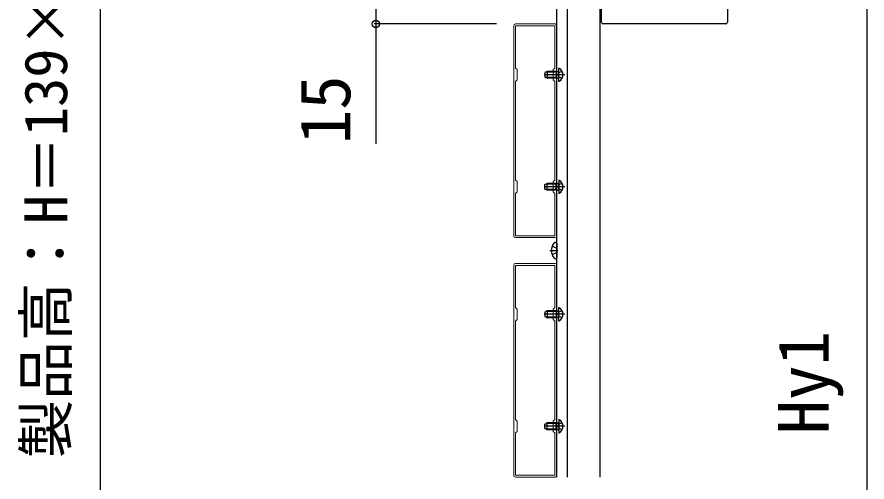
# Model space of a CAD drawing. Units: millimetres, scale not verified. Extents: x -1750 to 1750, y -2608 to 2592.
# Drawn here: x -373.2 to 120, y 537.7 to 807.6 of the extents above; entities that cross this region are included whole.
import ezdxf
from ezdxf.enums import TextEntityAlignment as Align

# ---------------------------------------------------------------- set-up
doc = ezdxf.new("R2010")
doc.units = ezdxf.units.MM
doc.header["$LTSCALE"] = 14
doc.layers.add('0-3_YKK_11', color=7, linetype='Continuous', lineweight=18)
for name, color, linetype in [('0-4_YKK_12', 2, 'Continuous'), ('0-5_YKK_13', 4, 'Continuous'), ('0-6_YKK_D', 6, 'Continuous')]:
    doc.layers.add(name, color=color, linetype=linetype)
doc.styles.add('ＭＳ ゴシック', font='')
doc.styles.get('ＭＳ ゴシック').set_extended_font_data('MS Gothic')

msp = doc.modelspace()

# ---------------------------------------------------------------- linework, layer by layer
at = {"layer": '0-3_YKK_11'}
for p, q in [((-85, 802.51), (-85, 680.51)), ((-61, 803.51), (-84, 803.51)), ((-60, 680.51), (-60, 802.51)), ((-84, 679.51), (-61, 679.51)), ((-85, 663.51), (-85, 541.51)), ((-61, 664.51), (-84, 664.51)), ((-60, 541.51), (-60, 663.51)), ((-84, 540.51), (-61, 540.51))]:
    msp.add_line(p, q, dxfattribs=at)
for points in [[(-83.9, 770.11), (-83.9, 712.91), (-83, 712.01), (-83, 706.01), (-83.9, 705.11), (-83.9, 680.61), (-61.1, 680.61), (-61.1, 705.11), (-62, 706.01), (-62, 712.01), (-61.1, 712.91), (-61.1, 770.11), (-62, 771.01), (-62, 777.01), (-61.1, 777.91), (-61.1, 802.41), (-83.9, 802.41), (-83.9, 777.91), (-83, 777.01), (-83, 771.01)], [(-83.9, 631.11), (-83.9, 573.91), (-83, 573.01), (-83, 567.01), (-83.9, 566.11), (-83.9, 541.61), (-61.1, 541.61), (-61.1, 566.11), (-62, 567.01), (-62, 573.01), (-61.1, 573.91), (-61.1, 631.11), (-62, 632.01), (-62, 638.01), (-61.1, 638.91), (-61.1, 663.41), (-83.9, 663.41), (-83.9, 638.91), (-83, 638.01), (-83, 632.01)]]:
    msp.add_lwpolyline(points, close=True, dxfattribs=at)
for centre, start, end in [((-84, 802.51), 90, 180), ((-61, 802.51), 0, 90), ((-84, 680.51), 180, 270), ((-61, 680.51), 270, 0), ((-84, 663.51), 90, 180), ((-61, 663.51), 0, 90), ((-84, 541.51), 180, 270), ((-61, 541.51), 270, 0)]:
    msp.add_arc(centre, 1, start, end, dxfattribs=at)
at = {"layer": '0-4_YKK_12'}
for p, q in [((-60, 540.51), (-60, 1220.51)), ((-54, 1220.51), (-54, 540.51)), ((-35, 1220.51), (-35, 540.51))]:
    msp.add_line(p, q, dxfattribs=at)
at = {"layer": '0-5_YKK_13'}
for p, q in [((-34, 804.51), (-34, 819.51)), ((39, 819.51), (39, 804.51)), ((38, 803.51), (-33, 803.51)), ((-65.5, 776.01), (-66.9, 775.31)), ((-66.9, 775.31), (-66.9, 772.71)), ((-60.3, 775.63), (-66.26, 775.63)), ((-60.3, 776.01), (-65.5, 776.01)), ((-65.5, 776.01), (-65.5, 772.01)), ((-60.3, 776.01), (-60.3, 772.01)), ((-60.3, 776.01), (-59.49, 775.86)), ((-60.3, 775.63), (-59.28, 775.87)), ((-59.36, 774.01), (-58.75, 775.15)), ((-58.9, 770.41), (-58.9, 777.6)), ((-56.93, 776.06), (-58.75, 775.15)), ((-55.4, 774.01), (-67.39, 774.01)), ((-66.9, 772.71), (-65.5, 772.01)), ((-60.3, 772.39), (-66.26, 772.39)), ((-60.3, 772.01), (-65.5, 772.01)), ((-60.3, 772.39), (-59.28, 772.15)), ((-60.3, 772.01), (-59.49, 772.15)), ((-59.36, 774.01), (-58.75, 772.86)), ((-56.93, 771.96), (-58.75, 772.86)), ((-66.9, 710.31), (-65.5, 711.01)), ((-66.9, 707.71), (-66.9, 710.31)), ((-60.3, 710.63), (-66.26, 710.63)), ((-60.3, 711.01), (-65.5, 711.01)), ((-65.5, 707.01), (-65.5, 711.01)), ((-60.3, 707.01), (-60.3, 711.01)), ((-60.3, 711.01), (-59.49, 710.86)), ((-60.3, 710.63), (-59.28, 710.87)), ((-58.9, 712.6), (-58.9, 705.41)), ((-56.93, 711.06), (-58.75, 710.15)), ((-55.4, 709.01), (-67.39, 709.01)), ((-65.5, 707.01), (-66.9, 707.71)), ((-60.3, 707.39), (-66.26, 707.39)), ((-60.3, 707.01), (-65.5, 707.01)), ((-60.3, 707.39), (-59.28, 707.15)), ((-60.3, 707.01), (-59.49, 707.15)), ((-59.36, 709.01), (-58.75, 710.15)), ((-59.36, 709.01), (-58.75, 707.86)), ((-56.93, 706.96), (-58.75, 707.86)), ((-60.86, 676.74), (-60.7, 676.74)), ((-60, 676.04), (-60, 667.97)), ((-64.1, 672.01), (-59.29, 672.01)), ((-60, 673.13), (-62.66, 674.46)), ((-60, 670.88), (-62.66, 669.56)), ((-60.86, 667.27), (-60.7, 667.27)), ((-65.5, 637.01), (-66.9, 636.31)), ((-66.9, 636.31), (-66.9, 633.71)), ((-60.3, 636.63), (-66.26, 636.63)), ((-60.3, 637.01), (-65.5, 637.01)), ((-65.5, 637.01), (-65.5, 633.01)), ((-60.3, 637.01), (-60.3, 633.01)), ((-60.3, 637.01), (-59.49, 636.86)), ((-60.3, 636.63), (-59.28, 636.87)), ((-58.9, 631.41), (-58.9, 638.6)), ((-56.93, 637.06), (-58.75, 636.15)), ((-55.4, 635.01), (-67.39, 635.01)), ((-66.9, 633.71), (-65.5, 633.01)), ((-60.3, 633.39), (-66.26, 633.39)), ((-60.3, 633.01), (-65.5, 633.01)), ((-60.3, 633.39), (-59.28, 633.15)), ((-60.3, 633.01), (-59.49, 633.15)), ((-59.36, 635.01), (-58.75, 636.15)), ((-59.36, 635.01), (-58.75, 633.86)), ((-56.93, 632.96), (-58.75, 633.86)), ((-58.9, 573.6), (-58.9, 566.41)), ((-55.4, 570.01), (-67.39, 570.01)), ((-66.9, 571.31), (-65.5, 572.01)), ((-66.9, 568.71), (-66.9, 571.31)), ((-65.5, 568.01), (-66.9, 568.71)), ((-60.3, 571.63), (-66.26, 571.63)), ((-60.3, 568.39), (-66.26, 568.39)), ((-60.3, 572.01), (-65.5, 572.01)), ((-65.5, 568.01), (-65.5, 572.01)), ((-60.3, 568.01), (-65.5, 568.01)), ((-60.3, 568.01), (-60.3, 572.01)), ((-60.3, 572.01), (-59.49, 571.86)), ((-60.3, 571.63), (-59.28, 571.87)), ((-60.3, 568.39), (-59.28, 568.15)), ((-60.3, 568.01), (-59.49, 568.15)), ((-59.36, 570.01), (-58.75, 571.15)), ((-59.36, 570.01), (-58.75, 568.86)), ((-56.93, 572.06), (-58.75, 571.15)), ((-56.93, 567.96), (-58.75, 568.86))]:
    msp.add_line(p, q, dxfattribs=at)
for centre, radius, start, end in [((-33, 804.51), 1, 180, 270), ((38, 804.51), 1, 270, 0), ((-59.4, 776.36), 0.5, 259.909, 0), ((-58.75, 777.6), 0.154, 62.719, 180), ((-60.6, 774.01), 4.2, 297.281, 62.719), ((-59.4, 771.66), 0.5, 0, 100.091), ((-58.75, 770.41), 0.154, 180, 297.281), ((-59.4, 711.36), 0.5, 259.909, 0), ((-58.75, 712.6), 0.154, 62.719, 180), ((-60.6, 709.01), 4.2, 297.281, 62.719), ((-59.4, 706.66), 0.5, 0, 100.091), ((-58.75, 705.41), 0.154, 180, 297.281), ((-56.1, 672.01), 7, 140.8765, 180), ((-60.86, 675.88), 0.862, 90, 140.8765), ((-60.7, 676.04), 0.7, 0, 90), ((-56.1, 672.01), 7, 180, 219.1235), ((-60.86, 668.14), 0.862, 219.1235, 270), ((-60.7, 667.97), 0.7, 270, 0), ((-59.4, 637.36), 0.5, 259.909, 0), ((-58.75, 638.6), 0.154, 62.719, 180), ((-60.6, 635.01), 4.2, 297.281, 62.719), ((-59.4, 632.66), 0.5, 0, 100.091), ((-58.75, 631.41), 0.154, 180, 297.281), ((-59.4, 572.36), 0.5, 259.909, 0), ((-58.75, 573.6), 0.154, 62.719, 180), ((-60.6, 570.01), 4.2, 297.281, 62.719), ((-59.4, 567.66), 0.5, 0, 100.091), ((-58.75, 566.41), 0.154, 180, 297.281)]:
    msp.add_arc(centre, radius, start, end, dxfattribs=at)
at = {"layer": '0-6_YKK_D'}
for p, q in [((-325, 1463.51), (-325, 297.51)), ((120, 880.51), (120, 337.51)), ((-95, 803.51), (-166, 803.51))]:
    msp.add_line(p, q, dxfattribs=at)
msp.add_lwpolyline([(-165, 818.51), (-165, 803.51), (-165, 733.92)], dxfattribs=at)
msp.add_circle((-165, 803.51), 2.12, dxfattribs=at)

# ---------------------------------------------------------------- texts
at = {"layer": '0-6_YKK_D', "style": 'ＭＳ ゴシック'}
for s, height, p in [('製品高：H＝139×（N－1）＋124', 24.93, (-336.6, 551.42)), ('15', 29.33, (-171, 733.78)), ('Hy1', 29.33, (106.5, 565.37))]:
    msp.add_text(s, height=height, rotation=90, dxfattribs=at).set_placement(p, align=Align.BOTTOM_LEFT)

doc.saveas('drawing.dxf')
